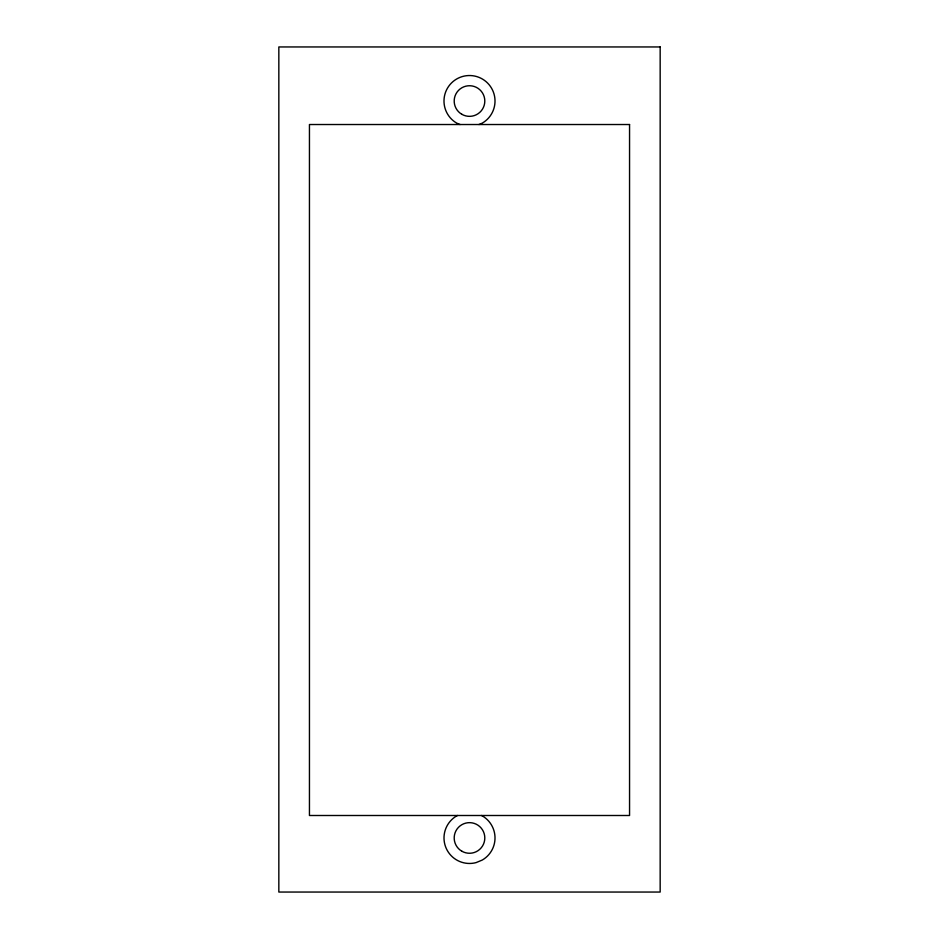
<?xml version="1.0" encoding="UTF-8"?>
<svg xmlns="http://www.w3.org/2000/svg" width="939" height="939" viewBox="0 0 939 939"><rect width="100%" height="100%" fill="white"/><g stroke="black" fill="none" stroke-linecap="round" stroke-linejoin="round"><path stroke-width="1.41" d="M478.937 124.523L482.259 123.138A25.517 25.517 0 0 0 489.043 84.639A25.517 25.517 0 0 0 449.957 84.639A25.517 25.517 0 0 0 456.741 123.138L460.063 124.523M457.598 815.498L456.741 815.862A25.517 25.517 0 0 0 476.108 862.601L482.259 860.054A25.517 25.517 0 0 0 482.259 815.862L481.402 815.498M660.164 46.95L278.836 46.95L278.836 892.05L660.164 892.05L660.164 46.95M629.553 124.523L309.447 124.523L309.447 815.498L629.553 815.498L629.553 124.523M461.847 114.3A15.306 15.306 0 0 0 484.806 101.048A15.306 15.306 0 0 0 461.847 87.785A15.306 15.306 0 0 0 461.847 114.3M461.847 851.215A15.306 15.306 0 0 0 484.806 837.952A15.306 15.306 0 0 0 461.847 824.7A15.306 15.306 0 0 0 461.847 851.215"/></g></svg>
